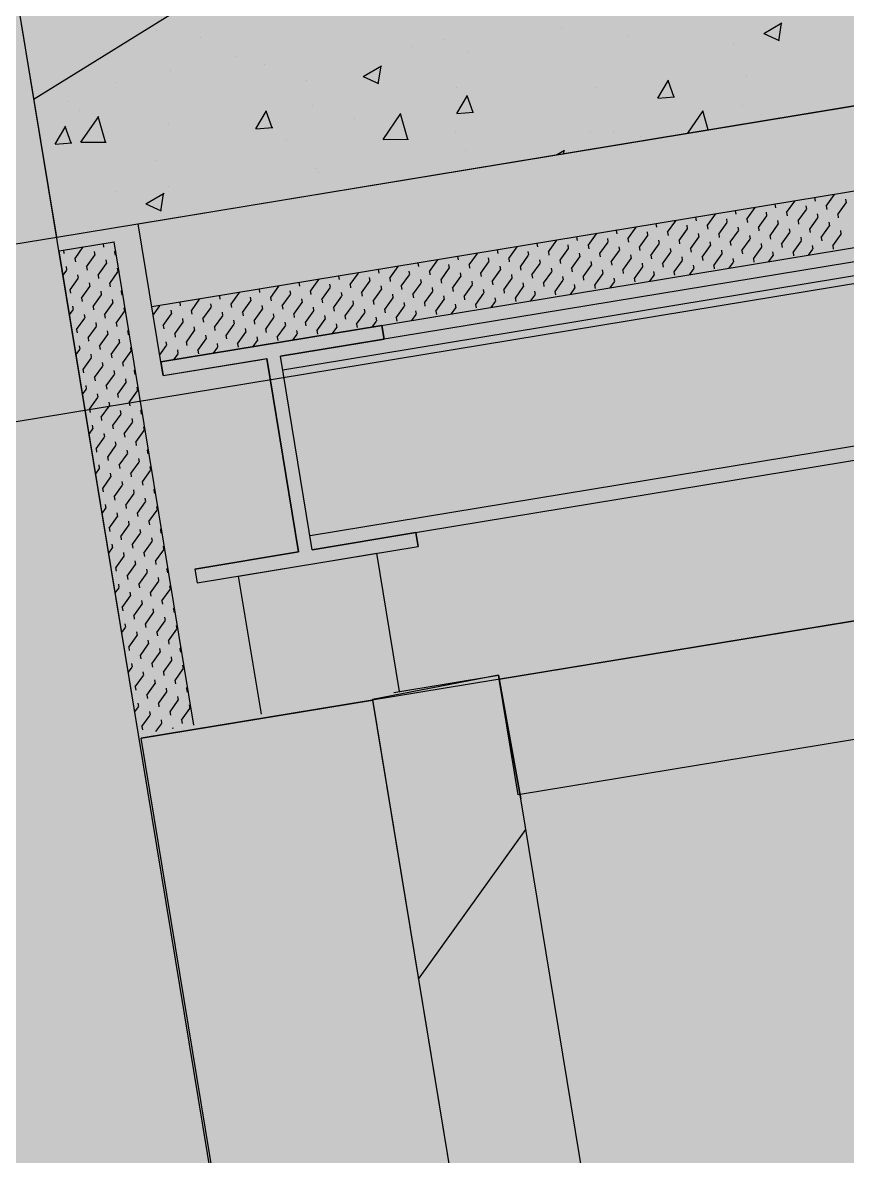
# Model space of a CAD drawing. Header units: millimetres. Extents: x 33240 to 33395, y 51607 to 51720.
# Drawn here: x 33276.2231 to 33276.5177, y 51687.3114 to 51687.7162 of the extents above; entities that cross this region are included whole.
import ezdxf

# ---------------------------------------------------------------- set-up
doc = ezdxf.new("R2010")
doc.units = ezdxf.units.MM
doc.header["$LTSCALE"] = 0.3
doc.header["$MEASUREMENT"] = 0
for name, color, linetype in [('07-REVT-SOL', 8, 'CONTINUOUS'), ('08-EQUI-MEUBLE-PROJ-01', 11, 'CONTINUOUS'), ('15-PLAF-TECHN-TEMPORAIRE', 113, 'CONTINUOUS')]:
    doc.layers.add(name, color=color, linetype=linetype)

msp = doc.modelspace()

# ---------------------------------------------------------------- hatches: boundary and pattern name
at = {"layer": '07-REVT-SOL'}
h = msp.add_hatch(dxfattribs=at)
h.set_pattern_fill('CROSS', color=30, style=0)
h.set_pattern_definition([(189.35057367, (57785.36794, 108093.83487), (-0.2060594638, -0.2872968802), [0.125, -0.375]), (279.35057367, (57785.29612, 108093.88639), (0.2872968802, -0.2060594638), [0.125, -0.375])])
edge = h.paths.add_edge_path()
edge.add_line((33283.37834, 51687.08222), (33282.64428, 51691.54015))
edge.add_line((33282.64428, 51691.54015), (33270.16237, 51689.48484))
edge.add_line((33270.16237, 51689.48484), (33272.72134, 51673.94416))
edge.add_line((33272.72134, 51673.94416), (33273.82317, 51674.12555))
edge.add_line((33273.82317, 51674.12555), (33273.45317, 51676.37256))
edge.add_line((33273.45317, 51676.37256), (33279.43924, 51677.35824))
edge.add_line((33279.43924, 51677.35824), (33280.44289, 51671.26305))
edge.add_line((33280.44289, 51671.26305), (33280.69327, 51669.7425))
edge.add_line((33280.69327, 51669.7425), (33287.18279, 51670.81109))
edge.add_arc((33295.49829, 51677.43212), 10.62947, 146.696325, 218.527795, ccw=False)
edge.add_line((33286.61448, 51683.26851), (33287.3226, 51684.32885))
edge.add_line((33287.3226, 51684.32885), (33288.3032, 51685.52771))
edge.add_line((33288.3032, 51685.52771), (33286.19868, 51687.54663))
edge.add_line((33286.19868, 51687.54663), (33283.37834, 51687.08222))

# ---------------------------------------------------------------- linework, layer by layer
at = {"layer": '08-EQUI-MEUBLE-PROJ-01', "ltscale": 0.8}
for p, q in [((33276.26454, 51687.46203), (33276.00987, 51689.00867)), ((33274.3112, 51687.32282), (33276.23529, 51687.63964)), ((33276.55997, 51687.63736), (33276.31522, 51687.59706)), ((33276.56079, 51687.63243), (33276.31603, 51687.59213)), ((33276.35222, 51687.60316), (33276.35141, 51687.60809)), ((33276.35141, 51687.60809), (33276.35222, 51687.60316)), ((33276.31522, 51687.59706), (33276.35222, 51687.60316)), ((33276.31522, 51687.59706), (33276.35222, 51687.60316)), ((33276.31522, 51687.59706), (33276.35222, 51687.60316)), ((33276.31522, 51687.59706), (33276.35222, 51687.60316)), ((33276.27329, 51687.59016), (33276.31029, 51687.59625)), ((33276.27329, 51687.59016), (33276.30782, 51687.59584)), ((33276.30782, 51687.59584), (33276.31029, 51687.59625)), ((33276.31029, 51687.59625), (33276.32166, 51687.52718)), ((33276.32166, 51687.52718), (33276.31029, 51687.59625)), ((33276.32659, 51687.52799), (33276.31522, 51687.59706)), ((33276.32659, 51687.52799), (33276.31522, 51687.59706)), ((33276.27247, 51687.59509), (33276.27329, 51687.59016)), ((33276.27329, 51687.59016), (33276.27247, 51687.59509)), ((33276.573, 51687.57363), (33276.32578, 51687.53293)), ((33276.57381, 51687.5687), (33276.32659, 51687.52799)), ((33276.75729, 51687.54166), (33276.26549, 51687.46068)), ((33276.39335, 51687.48173), (33276.75729, 51687.54166)), ((33276.3636, 51687.53409), (33276.32659, 51687.52799)), ((33276.32659, 51687.52799), (33276.3636, 51687.53409)), ((33276.36441, 51687.52915), (33276.3636, 51687.53409)), ((33276.3636, 51687.53409), (33276.36441, 51687.52915)), ((33276.32166, 51687.52718), (33276.28466, 51687.52109)), ((33276.28466, 51687.52109), (33276.32166, 51687.52718)), ((33276.28547, 51687.51615), (33276.36441, 51687.52915)), ((33276.28547, 51687.51615), (33276.36441, 51687.52915)), ((33276.30027, 51687.51859), (33276.34961, 51687.52671)), ((33276.35773, 51687.47738), (33276.34961, 51687.52671)), ((33276.28466, 51687.52109), (33276.28547, 51687.51615)), ((33276.28466, 51687.52109), (33276.28547, 51687.51615)), ((33276.3084, 51687.46926), (33276.30027, 51687.51859)), ((33276.76409, 51687.50032), (33276.40016, 51687.4404)), ((33276.39311, 51687.4832), (33276.34808, 51687.47456)), ((33276.35573, 51687.47705), (33276.39311, 51687.4832)), ((33276.40113, 51687.43903), (33276.39311, 51687.4832)), ((33276.39311, 51687.4832), (33276.40113, 51687.43903)), ((33276.40016, 51687.4404), (33276.39335, 51687.48173)), ((33276.34808, 51687.47456), (33276.59979, 51685.94593)), ((33276.34808, 51687.47456), (33276.59979, 51685.94593)), ((33276.26549, 51687.46068), (33276.34811, 51687.47428)), ((33276.34811, 51687.47428), (33276.59961, 51685.94692)), ((33276.51637, 51685.93263), (33276.26454, 51687.46203)), ((33276.51699, 51685.93331), (33276.26549, 51687.46068)), ((33276.64567, 51685.95392), (33276.40113, 51687.43903)), ((33276.40113, 51687.43903), (33276.40113, 51687.43903)), ((33276.36455, 51687.37459), (33276.40293, 51687.42811))]:
    msp.add_line(p, q, dxfattribs=at)
at = {"layer": '08-EQUI-MEUBLE-PROJ-01', "color": 8, "ltscale": 0.8}
for p, q in [((33276.22717, 51687.68898), (33276.33835, 51687.75796)), ((33276.23529, 51687.63964), (33276.85692, 51687.742)), ((33276.23529, 51687.63964), (33276.21904, 51687.73831)), ((33276.26435, 51687.64443), (33276.80333, 51687.73318)), ((33276.27092, 51687.7134), (33276.27092, 51687.7134)), ((33276.41553, 51687.71416), (33276.41553, 51687.71416)), ((33276.48793, 51687.7124), (33276.4944, 51687.71619)), ((33276.49323, 51687.70977), (33276.49424, 51687.71607)), ((33276.26922, 51687.61482), (33276.86179, 51687.7124)), ((33276.28647, 51687.71109), (33276.28647, 51687.71109)), ((33276.37345, 51687.71017), (33276.37345, 51687.71017)), ((33276.43916, 51687.7114), (33276.43916, 51687.7114)), ((33276.48793, 51687.7124), (33276.49338, 51687.7099)), ((33276.36249, 51687.70771), (33276.36249, 51687.70771)), ((33276.38251, 51687.70585), (33276.38251, 51687.70585)), ((33276.4772, 51687.70825), (33276.4772, 51687.70825)), ((33276.29939, 51687.70426), (33276.29939, 51687.70426)), ((33276.30945, 51687.70126), (33276.30945, 51687.70126)), ((33276.27605, 51687.69927), (33276.27605, 51687.69927)), ((33276.34482, 51687.69696), (33276.35129, 51687.70074)), ((33276.35012, 51687.69433), (33276.35114, 51687.70062)), ((33276.25642, 51687.69482), (33276.25642, 51687.69482)), ((33276.32465, 51687.69564), (33276.32465, 51687.69564)), ((33276.34482, 51687.69696), (33276.35028, 51687.69445)), ((33276.45004, 51687.68922), (33276.45386, 51687.69567)), ((33276.45587, 51687.68954), (33276.45371, 51687.69554)), ((33276.4818, 51687.69687), (33276.4818, 51687.69687)), ((33276.37819, 51687.69293), (33276.37819, 51687.69293)), ((33276.37825, 51687.68375), (33276.38207, 51687.69021)), ((33276.38408, 51687.68408), (33276.38192, 51687.69008)), ((33276.42768, 51687.69296), (33276.42768, 51687.69296)), ((33276.45004, 51687.68922), (33276.45602, 51687.68967)), ((33276.23949, 51687.68819), (33276.23949, 51687.68819)), ((33276.24347, 51687.68491), (33276.24347, 51687.68491)), ((33276.27247, 51687.59509), (33276.83544, 51687.68779)), ((33276.3266, 51687.68649), (33276.3266, 51687.68649)), ((33276.48033, 51687.6866), (33276.48033, 51687.6866)), ((33276.2439, 51687.67348), (33276.25027, 51687.68275)), ((33276.25274, 51687.67348), (33276.2501, 51687.68267)), ((33276.30645, 51687.67829), (33276.31028, 51687.68474)), ((33276.31228, 51687.67862), (33276.31012, 51687.68462)), ((33276.34163, 51687.68186), (33276.34163, 51687.68186)), ((33276.3519, 51687.67448), (33276.35827, 51687.68376)), ((33276.36073, 51687.67449), (33276.3581, 51687.68368)), ((33276.37825, 51687.68375), (33276.38423, 51687.68421)), ((33276.46077, 51687.67677), (33276.46626, 51687.68477)), ((33276.46802, 51687.67796), (33276.46609, 51687.68469)), ((33276.48725, 51687.6835), (33276.48725, 51687.6835)), ((33276.23466, 51687.67283), (33276.23848, 51687.67928)), ((33276.24049, 51687.67316), (33276.23833, 51687.67916)), ((33276.27513, 51687.68035), (33276.27513, 51687.68035)), ((33276.30645, 51687.67829), (33276.31244, 51687.67875)), ((33276.37765, 51687.67712), (33276.37765, 51687.67712)), ((33276.42588, 51687.67752), (33276.42588, 51687.67752)), ((33276.43421, 51687.67705), (33276.43421, 51687.67705)), ((33276.23466, 51687.67283), (33276.24064, 51687.67329)), ((33276.2439, 51687.67348), (33276.2529, 51687.67356)), ((33276.31747, 51687.67454), (33276.31747, 51687.67454)), ((33276.3519, 51687.67448), (33276.3609, 51687.67457)), ((33276.44377, 51687.67553), (33276.44377, 51687.67553)), ((33276.38117, 51687.6706), (33276.38117, 51687.6706)), ((33276.41389, 51687.66905), (33276.41673, 51687.67072)), ((33276.4164, 51687.66946), (33276.41658, 51687.67059)), ((33276.27068, 51687.66714), (33276.27068, 51687.66714)), ((33276.32814, 51687.66415), (33276.32814, 51687.66415)), ((33276.32885, 51687.6626), (33276.32885, 51687.6626)), ((33276.2751, 51687.6577), (33276.2751, 51687.6577)), ((33276.2565, 51687.65607), (33276.2565, 51687.65607)), ((33276.26716, 51687.65148), (33276.27363, 51687.65527)), ((33276.27245, 51687.64885), (33276.27347, 51687.65514)), ((33276.49909, 51687.65256), (33276.49907, 51687.65267)), ((33276.50609, 51687.65366), (33276.50623, 51687.65385)), ((33276.50639, 51687.65247), (33276.50618, 51687.65372)), ((33276.51022, 51687.6507), (33276.51318, 51687.65483)), ((33276.51327, 51687.65489), (33276.51325, 51687.65501)), ((33276.5174, 51687.65193), (33276.51719, 51687.65318)), ((33276.26716, 51687.65148), (33276.27261, 51687.64898)), ((33276.47774, 51687.64899), (33276.47787, 51687.64918)), ((33276.47803, 51687.6478), (33276.47782, 51687.64905)), ((33276.48186, 51687.64603), (33276.48482, 51687.65016)), ((33276.48491, 51687.65022), (33276.48489, 51687.65034)), ((33276.48904, 51687.64726), (33276.48884, 51687.64851)), ((33276.49191, 51687.65132), (33276.49205, 51687.65152)), ((33276.49221, 51687.65014), (33276.492, 51687.65139)), ((33276.49604, 51687.64836), (33276.499, 51687.65249)), ((33276.50017, 51687.6454), (33276.50313, 51687.64953)), ((33276.50322, 51687.6496), (33276.50301, 51687.65085)), ((33276.51051, 51687.64951), (33276.51031, 51687.65076)), ((33276.51435, 51687.64774), (33276.51731, 51687.65187)), ((33276.27247, 51687.59509), (33276.26435, 51687.64443)), ((33276.27934, 51687.64731), (33276.27934, 51687.64731)), ((33276.44938, 51687.64432), (33276.44952, 51687.64451)), ((33276.45351, 51687.64136), (33276.45647, 51687.64549)), ((33276.45656, 51687.64555), (33276.45654, 51687.64567)), ((33276.46356, 51687.64666), (33276.4637, 51687.64685)), ((33276.46385, 51687.64547), (33276.46365, 51687.64672)), ((33276.46769, 51687.64369), (33276.47065, 51687.64782)), ((33276.47074, 51687.64789), (33276.47072, 51687.648)), ((33276.47181, 51687.64073), (33276.47478, 51687.64486)), ((33276.47486, 51687.64493), (33276.47466, 51687.64618)), ((33276.48216, 51687.64484), (33276.48195, 51687.64609)), ((33276.48599, 51687.64307), (33276.48895, 51687.6472)), ((33276.49317, 51687.6443), (33276.49296, 51687.64555)), ((33276.49634, 51687.64717), (33276.49613, 51687.64843)), ((33276.50046, 51687.64421), (33276.50026, 51687.64547)), ((33276.5043, 51687.64244), (33276.50726, 51687.64657)), ((33276.50735, 51687.64663), (33276.50714, 51687.64789)), ((33276.51147, 51687.64367), (33276.51127, 51687.64493)), ((33276.51464, 51687.64655), (33276.51444, 51687.6478)), ((33276.42515, 51687.63669), (33276.42811, 51687.64082)), ((33276.4282, 51687.64088), (33276.42818, 51687.641)), ((33276.4352, 51687.64199), (33276.43534, 51687.64218)), ((33276.4355, 51687.6408), (33276.43529, 51687.64205)), ((33276.43933, 51687.63903), (33276.44229, 51687.64315)), ((33276.44238, 51687.64322), (33276.44236, 51687.64333)), ((33276.44651, 51687.64026), (33276.4463, 51687.64151)), ((33276.44968, 51687.64313), (33276.44947, 51687.64439)), ((33276.4538, 51687.64017), (33276.4536, 51687.64142)), ((33276.45764, 51687.6384), (33276.4606, 51687.64253)), ((33276.46069, 51687.64259), (33276.46048, 51687.64384)), ((33276.46481, 51687.63963), (33276.46461, 51687.64088)), ((33276.46798, 51687.64251), (33276.46778, 51687.64376)), ((33276.47211, 51687.63954), (33276.4719, 51687.6408)), ((33276.47594, 51687.63777), (33276.4789, 51687.6419)), ((33276.47899, 51687.64197), (33276.47879, 51687.64322)), ((33276.48629, 51687.64188), (33276.48608, 51687.64313)), ((33276.49012, 51687.64011), (33276.49308, 51687.64424)), ((33276.49425, 51687.63715), (33276.49721, 51687.64128)), ((33276.4973, 51687.64134), (33276.49709, 51687.64259)), ((33276.50459, 51687.64125), (33276.50439, 51687.64251)), ((33276.50843, 51687.63948), (33276.51139, 51687.64361)), ((33276.51255, 51687.63652), (33276.51551, 51687.64065)), ((33276.5156, 51687.64071), (33276.5154, 51687.64197)), ((33276.2361, 51687.63471), (33276.25584, 51687.63796)), ((33276.25186, 51687.63728), (33276.25188, 51687.63731)), ((33276.25216, 51687.63609), (33276.25195, 51687.63732)), ((33276.28427, 51687.46528), (33276.25584, 51687.63796)), ((33276.28427, 51687.46528), (33276.25584, 51687.63796)), ((33276.39985, 51687.63621), (33276.39983, 51687.63633)), ((33276.40685, 51687.63732), (33276.40699, 51687.63751)), ((33276.40714, 51687.63613), (33276.40694, 51687.63738)), ((33276.41098, 51687.63436), (33276.41394, 51687.63848)), ((33276.41403, 51687.63855), (33276.41401, 51687.63867)), ((33276.41815, 51687.63559), (33276.41795, 51687.63684)), ((33276.42103, 51687.63965), (33276.42116, 51687.63984)), ((33276.42132, 51687.63846), (33276.42111, 51687.63972)), ((33276.42545, 51687.6355), (33276.42524, 51687.63676)), ((33276.42928, 51687.63373), (33276.43224, 51687.63786)), ((33276.43233, 51687.63792), (33276.43213, 51687.63918)), ((33276.43963, 51687.63784), (33276.43942, 51687.63909)), ((33276.44346, 51687.63607), (33276.44642, 51687.64019)), ((33276.44759, 51687.6331), (33276.45055, 51687.63723)), ((33276.45064, 51687.6373), (33276.45043, 51687.63855)), ((33276.45793, 51687.63721), (33276.45773, 51687.63846)), ((33276.46176, 51687.63544), (33276.46473, 51687.63957)), ((33276.46589, 51687.63248), (33276.46885, 51687.63661)), ((33276.46894, 51687.63667), (33276.46874, 51687.63792)), ((33276.47624, 51687.63658), (33276.47603, 51687.63784)), ((33276.48007, 51687.63481), (33276.48303, 51687.63894)), ((33276.48312, 51687.639), (33276.48291, 51687.64026)), ((33276.48725, 51687.63604), (33276.48704, 51687.6373)), ((33276.49041, 51687.63892), (33276.49021, 51687.64017)), ((33276.49454, 51687.63596), (33276.49434, 51687.63721)), ((33276.49838, 51687.63419), (33276.50134, 51687.63831)), ((33276.50143, 51687.63838), (33276.50122, 51687.63963)), ((33276.50555, 51687.63542), (33276.50535, 51687.63667)), ((33276.50872, 51687.63829), (33276.50851, 51687.63955)), ((33276.51285, 51687.63533), (33276.51264, 51687.63658)), ((33276.26454, 51687.46203), (33276.2361, 51687.63471)), ((33276.23769, 51687.63495), (33276.2377, 51687.63497)), ((33276.23798, 51687.63376), (33276.23778, 51687.63498)), ((33276.24181, 51687.63199), (33276.24477, 51687.63611)), ((33276.24594, 51687.62902), (33276.2489, 51687.63315)), ((33276.24899, 51687.63322), (33276.24878, 51687.63447)), ((33276.25599, 51687.63432), (33276.25635, 51687.63483)), ((33276.25628, 51687.63313), (33276.25608, 51687.63438)), ((33276.37849, 51687.63265), (33276.37863, 51687.63284)), ((33276.37879, 51687.63146), (33276.37858, 51687.63271)), ((33276.38262, 51687.62969), (33276.38558, 51687.63382)), ((33276.38567, 51687.63388), (33276.38565, 51687.634)), ((33276.39267, 51687.63498), (33276.39281, 51687.63517)), ((33276.39297, 51687.63379), (33276.39276, 51687.63505)), ((33276.3968, 51687.63202), (33276.39976, 51687.63615)), ((33276.40093, 51687.62906), (33276.40389, 51687.63319)), ((33276.40398, 51687.63325), (33276.40377, 51687.63451)), ((33276.41127, 51687.63317), (33276.41107, 51687.63442)), ((33276.4151, 51687.6314), (33276.41807, 51687.63552)), ((33276.41923, 51687.62844), (33276.42219, 51687.63256)), ((33276.42228, 51687.63263), (33276.42208, 51687.63388)), ((33276.42958, 51687.63254), (33276.42937, 51687.63379)), ((33276.43341, 51687.63077), (33276.43637, 51687.6349)), ((33276.43646, 51687.63496), (33276.43625, 51687.63621)), ((33276.44059, 51687.632), (33276.44038, 51687.63325)), ((33276.44375, 51687.63488), (33276.44355, 51687.63613)), ((33276.44788, 51687.63192), (33276.44768, 51687.63317)), ((33276.45172, 51687.63014), (33276.45468, 51687.63427)), ((33276.45476, 51687.63434), (33276.45456, 51687.63559)), ((33276.45889, 51687.63137), (33276.45869, 51687.63263)), ((33276.46206, 51687.63425), (33276.46185, 51687.6355)), ((33276.46619, 51687.63129), (33276.46598, 51687.63254)), ((33276.47002, 51687.62952), (33276.47298, 51687.63365)), ((33276.47307, 51687.63371), (33276.47286, 51687.63496)), ((33276.48037, 51687.63362), (33276.48016, 51687.63488)), ((33276.4842, 51687.63185), (33276.48716, 51687.63598)), ((33276.48974, 51687.63087), (33276.49129, 51687.63302)), ((33276.49138, 51687.63308), (33276.49117, 51687.63434)), ((33276.49867, 51687.633), (33276.49846, 51687.63425)), ((33276.50392, 51687.6332), (33276.50546, 51687.63535)), ((33276.23894, 51687.62792), (33276.23873, 51687.62917)), ((33276.24211, 51687.6308), (33276.2419, 51687.63205)), ((33276.24624, 51687.62784), (33276.24603, 51687.62909)), ((33276.25007, 51687.62606), (33276.25303, 51687.63019)), ((33276.25312, 51687.63026), (33276.25291, 51687.63151)), ((33276.25725, 51687.62729), (33276.25704, 51687.62855)), ((33276.35427, 51687.62502), (33276.35723, 51687.62915)), ((33276.35732, 51687.62921), (33276.3573, 51687.62933)), ((33276.36432, 51687.63031), (33276.36445, 51687.63051)), ((33276.36461, 51687.62912), (33276.3644, 51687.63038)), ((33276.36844, 51687.62735), (33276.3714, 51687.63148)), ((33276.37149, 51687.63155), (33276.37147, 51687.63166)), ((33276.37257, 51687.62439), (33276.37553, 51687.62852)), ((33276.37562, 51687.62858), (33276.37542, 51687.62984)), ((33276.38292, 51687.6285), (33276.38271, 51687.62975)), ((33276.38675, 51687.62673), (33276.38971, 51687.63086)), ((33276.3898, 51687.63092), (33276.38959, 51687.63217)), ((33276.39393, 51687.62796), (33276.39372, 51687.62921)), ((33276.39709, 51687.63083), (33276.39689, 51687.63209)), ((33276.40122, 51687.62787), (33276.40102, 51687.62913)), ((33276.40505, 51687.6261), (33276.40802, 51687.63023)), ((33276.4081, 51687.63029), (33276.4079, 51687.63155)), ((33276.41223, 51687.62733), (33276.41203, 51687.62859)), ((33276.4154, 51687.63021), (33276.41519, 51687.63146)), ((33276.41953, 51687.62725), (33276.41932, 51687.6285)), ((33276.42336, 51687.62547), (33276.42632, 51687.6296)), ((33276.42641, 51687.62967), (33276.4262, 51687.63092)), ((33276.4337, 51687.62958), (33276.4335, 51687.63083)), ((33276.43754, 51687.62781), (33276.4405, 51687.63194)), ((33276.44167, 51687.62485), (33276.44463, 51687.62898)), ((33276.44472, 51687.62904), (33276.44451, 51687.63029)), ((33276.45201, 51687.62895), (33276.4518, 51687.63021)), ((33276.45584, 51687.62718), (33276.4588, 51687.63131)), ((33276.46139, 51687.6262), (33276.46293, 51687.62835)), ((33276.46302, 51687.62841), (33276.46281, 51687.62967)), ((33276.47032, 51687.62833), (33276.47011, 51687.62958)), ((33276.47557, 51687.62853), (33276.47711, 51687.63068)), ((33276.4772, 51687.63075), (33276.47699, 51687.632)), ((33276.48449, 51687.63066), (33276.48429, 51687.63192)), ((33276.23753, 51687.62602), (33276.23885, 51687.62786)), ((33276.24002, 51687.62077), (33276.24298, 51687.6249)), ((33276.24307, 51687.62496), (33276.24286, 51687.62621)), ((33276.25036, 51687.62487), (33276.25016, 51687.62613)), ((33276.2542, 51687.6231), (33276.25716, 51687.62723)), ((33276.32591, 51687.62035), (33276.32887, 51687.62448)), ((33276.32896, 51687.62454), (33276.32894, 51687.62466)), ((33276.33596, 51687.62564), (33276.3361, 51687.62584)), ((33276.33626, 51687.62446), (33276.33605, 51687.62571)), ((33276.34009, 51687.62268), (33276.34305, 51687.62681)), ((33276.34314, 51687.62688), (33276.34312, 51687.62699)), ((33276.34727, 51687.62392), (33276.34706, 51687.62517)), ((33276.35014, 51687.62798), (33276.35028, 51687.62817)), ((33276.35043, 51687.62679), (33276.35023, 51687.62804)), ((33276.35456, 51687.62383), (33276.35436, 51687.62508)), ((33276.35839, 51687.62206), (33276.36136, 51687.62619)), ((33276.36144, 51687.62625), (33276.36124, 51687.6275)), ((33276.36557, 51687.62329), (33276.36537, 51687.62454)), ((33276.36874, 51687.62616), (33276.36853, 51687.62742)), ((33276.37287, 51687.6232), (33276.37266, 51687.62446)), ((33276.3767, 51687.62143), (33276.37966, 51687.62556)), ((33276.37975, 51687.62562), (33276.37954, 51687.62688)), ((33276.38704, 51687.62554), (33276.38684, 51687.62679)), ((33276.39088, 51687.62377), (33276.39384, 51687.62789)), ((33276.39501, 51687.62081), (33276.39797, 51687.62493)), ((33276.39805, 51687.625), (33276.39785, 51687.62625)), ((33276.40535, 51687.62491), (33276.40514, 51687.62616)), ((33276.40918, 51687.62314), (33276.41214, 51687.62727)), ((33276.41331, 51687.62018), (33276.41627, 51687.62431)), ((33276.41636, 51687.62437), (33276.41615, 51687.62562)), ((33276.42366, 51687.62429), (33276.42345, 51687.62554)), ((33276.42749, 51687.62251), (33276.43045, 51687.62664)), ((33276.43054, 51687.62671), (33276.43033, 51687.62796)), ((33276.43467, 51687.62375), (33276.43446, 51687.625)), ((33276.43783, 51687.62662), (33276.43763, 51687.62787)), ((33276.44196, 51687.62366), (33276.44175, 51687.62491)), ((33276.44721, 51687.62386), (33276.44875, 51687.62602)), ((33276.44884, 51687.62608), (33276.44864, 51687.62733)), ((33276.45614, 51687.62599), (33276.45593, 51687.62725)), ((33276.24031, 51687.61958), (33276.24011, 51687.62083)), ((33276.24415, 51687.61781), (33276.24711, 51687.62194)), ((33276.2472, 51687.622), (33276.24699, 51687.62325)), ((33276.25132, 51687.61904), (33276.25112, 51687.62029)), ((33276.25449, 51687.62191), (33276.25428, 51687.62317)), ((33276.25833, 51687.62014), (33276.25869, 51687.62065)), ((33276.25862, 51687.61895), (33276.25841, 51687.62021)), ((33276.30761, 51687.62098), (33276.30774, 51687.62117)), ((33276.3079, 51687.61979), (33276.30769, 51687.62104)), ((33276.31173, 51687.61802), (33276.31469, 51687.62214)), ((33276.31478, 51687.62221), (33276.31476, 51687.62232)), ((33276.31891, 51687.61925), (33276.31871, 51687.6205)), ((33276.32178, 51687.62331), (33276.32192, 51687.6235)), ((33276.32208, 51687.62212), (33276.32187, 51687.62337)), ((33276.32621, 51687.61916), (33276.326, 51687.62041)), ((33276.33004, 51687.61739), (33276.333, 51687.62152)), ((33276.33309, 51687.62158), (33276.33288, 51687.62283)), ((33276.34038, 51687.6215), (33276.34018, 51687.62275)), ((33276.34422, 51687.61972), (33276.34718, 51687.62385)), ((33276.34834, 51687.61676), (33276.35131, 51687.62089)), ((33276.35139, 51687.62095), (33276.35119, 51687.62221)), ((33276.35869, 51687.62087), (33276.35848, 51687.62212)), ((33276.36252, 51687.6191), (33276.36548, 51687.62323)), ((33276.36665, 51687.61614), (33276.36961, 51687.62026)), ((33276.3697, 51687.62033), (33276.36949, 51687.62158)), ((33276.37699, 51687.62024), (33276.37679, 51687.6215)), ((33276.38083, 51687.61847), (33276.38379, 51687.6226)), ((33276.38388, 51687.62266), (33276.38367, 51687.62392)), ((33276.38801, 51687.6197), (33276.3878, 51687.62096)), ((33276.39117, 51687.62258), (33276.39097, 51687.62383)), ((33276.3953, 51687.61962), (33276.39509, 51687.62087)), ((33276.39913, 51687.61784), (33276.40209, 51687.62197)), ((33276.40218, 51687.62204), (33276.40198, 51687.62329)), ((33276.40631, 51687.61908), (33276.4061, 51687.62033)), ((33276.40948, 51687.62195), (33276.40927, 51687.6232)), ((33276.41361, 51687.61899), (33276.4134, 51687.62024)), ((33276.41886, 51687.61919), (33276.4204, 51687.62135)), ((33276.42049, 51687.62141), (33276.42028, 51687.62266)), ((33276.42778, 51687.62132), (33276.42758, 51687.62258)), ((33276.43303, 51687.62153), (33276.43458, 51687.62368)), ((33276.24444, 51687.61662), (33276.24424, 51687.61787)), ((33276.24828, 51687.61485), (33276.25124, 51687.61897)), ((33276.25545, 51687.61608), (33276.25525, 51687.61733)), ((33276.27925, 51687.61631), (33276.27939, 51687.6165)), ((33276.27955, 51687.61512), (33276.27934, 51687.61637)), ((33276.28338, 51687.61335), (33276.28634, 51687.61747)), ((33276.28643, 51687.61754), (33276.28641, 51687.61765)), ((33276.29343, 51687.61864), (33276.29357, 51687.61883)), ((33276.29372, 51687.61745), (33276.29352, 51687.61871)), ((33276.29756, 51687.61568), (33276.30052, 51687.61981)), ((33276.30061, 51687.61987), (33276.30059, 51687.61999)), ((33276.30168, 51687.61272), (33276.30465, 51687.61685)), ((33276.30473, 51687.61691), (33276.30453, 51687.61817)), ((33276.31203, 51687.61683), (33276.31182, 51687.61808)), ((33276.31586, 51687.61505), (33276.31882, 51687.61918)), ((33276.31999, 51687.61209), (33276.32295, 51687.61622)), ((33276.32304, 51687.61629), (33276.32283, 51687.61754)), ((33276.33033, 51687.6162), (33276.33013, 51687.61745)), ((33276.33417, 51687.61443), (33276.33713, 51687.61856)), ((33276.33722, 51687.61862), (33276.33701, 51687.61987)), ((33276.34134, 51687.61566), (33276.34114, 51687.61691)), ((33276.34451, 51687.61853), (33276.34431, 51687.61979)), ((33276.34864, 51687.61557), (33276.34843, 51687.61683)), ((33276.35247, 51687.6138), (33276.35543, 51687.61793)), ((33276.35552, 51687.61799), (33276.35532, 51687.61925)), ((33276.35965, 51687.61503), (33276.35944, 51687.61629)), ((33276.36282, 51687.61791), (33276.36261, 51687.61916)), ((33276.36695, 51687.61495), (33276.36674, 51687.6162)), ((33276.37078, 51687.61318), (33276.37374, 51687.6173)), ((33276.37383, 51687.61737), (33276.37362, 51687.61862)), ((33276.38112, 51687.61728), (33276.38092, 51687.61854)), ((33276.38496, 51687.61551), (33276.38792, 51687.61964)), ((33276.3905, 51687.61453), (33276.39204, 51687.61668)), ((33276.39213, 51687.61674), (33276.39193, 51687.61799)), ((33276.39943, 51687.61666), (33276.39922, 51687.61791)), ((33276.40468, 51687.61686), (33276.40622, 51687.61901)), ((33276.23987, 51687.61184), (33276.24119, 51687.61368)), ((33276.24127, 51687.61374), (33276.24107, 51687.615)), ((33276.2454, 51687.61078), (33276.2452, 51687.61204)), ((33276.24857, 51687.61366), (33276.24836, 51687.61491)), ((33276.2524, 51687.61189), (33276.25536, 51687.61601)), ((33276.25653, 51687.60893), (33276.25949, 51687.61305)), ((33276.25958, 51687.61312), (33276.25937, 51687.61437)), ((33276.26973, 51687.61175), (33276.27216, 51687.61514)), ((33276.27225, 51687.6152), (33276.27223, 51687.61532)), ((33276.27333, 51687.60805), (33276.27629, 51687.61218)), ((33276.27638, 51687.61224), (33276.27617, 51687.6135)), ((33276.28367, 51687.61216), (33276.28347, 51687.61341)), ((33276.28751, 51687.61039), (33276.29047, 51687.61451)), ((33276.29056, 51687.61458), (33276.29035, 51687.61583)), ((33276.29468, 51687.61162), (33276.29448, 51687.61287)), ((33276.29785, 51687.61449), (33276.29765, 51687.61574)), ((33276.30198, 51687.61153), (33276.30177, 51687.61278)), ((33276.30581, 51687.60976), (33276.30877, 51687.61389)), ((33276.30886, 51687.61395), (33276.30866, 51687.6152)), ((33276.31299, 51687.61099), (33276.31278, 51687.61224)), ((33276.31616, 51687.61387), (33276.31595, 51687.61512)), ((33276.32028, 51687.6109), (33276.32008, 51687.61216)), ((33276.32412, 51687.60913), (33276.32708, 51687.61326)), ((33276.32717, 51687.61332), (33276.32696, 51687.61458)), ((33276.33446, 51687.61324), (33276.33426, 51687.61449)), ((33276.3383, 51687.61147), (33276.34126, 51687.6156)), ((33276.34242, 51687.60851), (33276.34538, 51687.61263)), ((33276.34547, 51687.6127), (33276.34527, 51687.61395)), ((33276.35277, 51687.61261), (33276.35256, 51687.61387)), ((33276.3566, 51687.61084), (33276.35956, 51687.61497)), ((33276.36378, 51687.61207), (33276.36357, 51687.61333)), ((33276.37107, 51687.61199), (33276.37087, 51687.61324)), ((33276.37632, 51687.61219), (33276.37787, 51687.61434)), ((33276.37796, 51687.61441), (33276.37775, 51687.61566)), ((33276.38525, 51687.61432), (33276.38504, 51687.61557)), ((33276.24235, 51687.60659), (33276.24531, 51687.61072)), ((33276.24953, 51687.60782), (33276.24932, 51687.60908)), ((33276.2527, 51687.6107), (33276.25249, 51687.61195)), ((33276.25683, 51687.60774), (33276.25662, 51687.60899)), ((33276.27247, 51687.59509), (33276.35141, 51687.60809)), ((33276.27247, 51687.59509), (33276.35141, 51687.60809)), ((33276.35141, 51687.60809), (33276.27247, 51687.59509)), ((33276.27247, 51687.59509), (33276.35141, 51687.60809)), ((33276.27362, 51687.60686), (33276.27342, 51687.60811)), ((33276.27746, 51687.60509), (33276.28042, 51687.60922)), ((33276.28051, 51687.60928), (33276.2803, 51687.61054)), ((33276.2878, 51687.6092), (33276.2876, 51687.61045)), ((33276.29163, 51687.60742), (33276.2946, 51687.61155)), ((33276.29576, 51687.60446), (33276.29872, 51687.60859)), ((33276.29881, 51687.60866), (33276.29861, 51687.60991)), ((33276.30611, 51687.60857), (33276.3059, 51687.60982)), ((33276.30994, 51687.6068), (33276.3129, 51687.61093)), ((33276.31712, 51687.60803), (33276.31691, 51687.60928)), ((33276.32441, 51687.60794), (33276.32421, 51687.6092)), ((33276.32825, 51687.60617), (33276.33121, 51687.6103)), ((33276.3313, 51687.61036), (33276.33109, 51687.61162)), ((33276.33542, 51687.6074), (33276.33522, 51687.60866)), ((33276.33859, 51687.61028), (33276.33838, 51687.61153)), ((33276.34272, 51687.60732), (33276.34251, 51687.60857)), ((33276.34797, 51687.60752), (33276.34951, 51687.60967)), ((33276.3496, 51687.60974), (33276.34939, 51687.61099)), ((33276.3569, 51687.60965), (33276.35669, 51687.61091)), ((33276.36215, 51687.60986), (33276.36369, 51687.61201)), ((33276.24265, 51687.6054), (33276.24244, 51687.60665)), ((33276.24648, 51687.60363), (33276.24944, 51687.60776)), ((33276.25061, 51687.60067), (33276.25357, 51687.6048)), ((33276.25366, 51687.60486), (33276.25345, 51687.60611)), ((33276.26066, 51687.60596), (33276.26102, 51687.60647)), ((33276.26095, 51687.60478), (33276.26075, 51687.60603)), ((33276.27775, 51687.6039), (33276.27755, 51687.60515)), ((33276.28159, 51687.60213), (33276.28455, 51687.60626)), ((33276.28463, 51687.60632), (33276.28443, 51687.60757)), ((33276.28876, 51687.60336), (33276.28856, 51687.60461)), ((33276.29193, 51687.60624), (33276.29172, 51687.60749)), ((33276.29606, 51687.60327), (33276.29585, 51687.60453)), ((33276.29989, 51687.6015), (33276.30285, 51687.60563)), ((33276.30294, 51687.6057), (33276.30273, 51687.60695)), ((33276.30707, 51687.60273), (33276.30686, 51687.60399)), ((33276.31024, 51687.60561), (33276.31003, 51687.60686)), ((33276.31407, 51687.60384), (33276.31703, 51687.60797)), ((33276.31961, 51687.60285), (33276.32116, 51687.605)), ((33276.32125, 51687.60507), (33276.32104, 51687.60632)), ((33276.32854, 51687.60498), (33276.32833, 51687.60624)), ((33276.33379, 51687.60519), (33276.33533, 51687.60734)), ((33276.24361, 51687.59957), (33276.2434, 51687.60082)), ((33276.24678, 51687.60244), (33276.24657, 51687.60369)), ((33276.2509, 51687.59948), (33276.2507, 51687.60073)), ((33276.25474, 51687.59771), (33276.2577, 51687.60184)), ((33276.25779, 51687.6019), (33276.25758, 51687.60315)), ((33276.26191, 51687.59894), (33276.26171, 51687.60019)), ((33276.27207, 51687.59757), (33276.2745, 51687.60096)), ((33276.27459, 51687.60103), (33276.27438, 51687.60228)), ((33276.28188, 51687.60094), (33276.28167, 51687.60219)), ((33276.28571, 51687.59917), (33276.28867, 51687.6033)), ((33276.29126, 51687.59818), (33276.2928, 51687.60034)), ((33276.29289, 51687.6004), (33276.29268, 51687.60165)), ((33276.30019, 51687.60031), (33276.29998, 51687.60157)), ((33276.30544, 51687.60052), (33276.30698, 51687.60267)), ((33276.31436, 51687.60265), (33276.31416, 51687.6039)), ((33276.2422, 51687.59766), (33276.24352, 51687.5995)), ((33276.24469, 51687.59241), (33276.24765, 51687.59654)), ((33276.24774, 51687.59661), (33276.24753, 51687.59786)), ((33276.25503, 51687.59652), (33276.25483, 51687.59777)), ((33276.25887, 51687.59475), (33276.26183, 51687.59888)), ((33276.27708, 51687.59585), (33276.27862, 51687.598)), ((33276.27871, 51687.59807), (33276.27851, 51687.59932)), ((33276.28601, 51687.59798), (33276.2858, 51687.59923)), ((33276.24498, 51687.59122), (33276.24478, 51687.59248)), ((33276.24882, 51687.58945), (33276.25178, 51687.59358)), ((33276.25187, 51687.59364), (33276.25166, 51687.5949)), ((33276.25599, 51687.59068), (33276.25579, 51687.59194)), ((33276.25916, 51687.59356), (33276.25895, 51687.59481)), ((33276.26299, 51687.59179), (33276.26336, 51687.59229)), ((33276.26329, 51687.5906), (33276.26308, 51687.59185)), ((33276.24911, 51687.58826), (33276.2489, 51687.58952)), ((33276.25294, 51687.58649), (33276.25591, 51687.59062)), ((33276.26012, 51687.58772), (33276.25991, 51687.58898)), ((33276.24454, 51687.58349), (33276.24586, 51687.58532)), ((33276.24594, 51687.58539), (33276.24574, 51687.58664)), ((33276.25324, 51687.5853), (33276.25303, 51687.58656)), ((33276.25707, 51687.58353), (33276.26003, 51687.58766)), ((33276.2612, 51687.58057), (33276.26416, 51687.5847)), ((33276.26425, 51687.58476), (33276.26404, 51687.58602)), ((33276.24702, 51687.57824), (33276.24998, 51687.58236)), ((33276.25007, 51687.58243), (33276.24987, 51687.58368)), ((33276.2542, 51687.57947), (33276.25399, 51687.58072)), ((33276.25737, 51687.58234), (33276.25716, 51687.5836)), ((33276.26149, 51687.57938), (33276.26129, 51687.58063)), ((33276.24732, 51687.57705), (33276.24711, 51687.5783)), ((33276.25115, 51687.57528), (33276.25411, 51687.5794)), ((33276.25528, 51687.57231), (33276.25824, 51687.57644)), ((33276.25833, 51687.57651), (33276.25812, 51687.57776)), ((33276.26533, 51687.57761), (33276.26569, 51687.57812)), ((33276.26562, 51687.57642), (33276.26542, 51687.57767)), ((33276.24828, 51687.57121), (33276.24807, 51687.57246)), ((33276.25145, 51687.57409), (33276.25124, 51687.57534)), ((33276.25557, 51687.57113), (33276.25537, 51687.57238)), ((33276.25941, 51687.56935), (33276.26237, 51687.57348)), ((33276.26246, 51687.57355), (33276.26225, 51687.5748)), ((33276.26658, 51687.57058), (33276.26638, 51687.57184)), ((33276.24687, 51687.56931), (33276.24819, 51687.57115)), ((33276.24936, 51687.56406), (33276.25232, 51687.56819)), ((33276.25241, 51687.56825), (33276.2522, 51687.5695)), ((33276.2597, 51687.56816), (33276.25949, 51687.56942)), ((33276.26354, 51687.56639), (33276.2665, 51687.57052)), ((33276.24965, 51687.56287), (33276.24945, 51687.56412)), ((33276.25349, 51687.5611), (33276.25645, 51687.56523)), ((33276.25653, 51687.56529), (33276.25633, 51687.56654)), ((33276.26066, 51687.56233), (33276.26046, 51687.56358)), ((33276.26383, 51687.5652), (33276.26362, 51687.56646)), ((33276.26766, 51687.56343), (33276.26803, 51687.56394)), ((33276.26796, 51687.56224), (33276.26775, 51687.5635)), ((33276.25378, 51687.55991), (33276.25357, 51687.56116)), ((33276.25761, 51687.55814), (33276.26057, 51687.56226)), ((33276.26479, 51687.55937), (33276.26458, 51687.56062)), ((33276.24921, 51687.55513), (33276.25052, 51687.55697)), ((33276.25061, 51687.55703), (33276.25041, 51687.55829)), ((33276.25791, 51687.55695), (33276.2577, 51687.5582)), ((33276.26174, 51687.55518), (33276.2647, 51687.5593)), ((33276.26587, 51687.55222), (33276.26883, 51687.55634)), ((33276.26892, 51687.55641), (33276.26871, 51687.55766)), ((33276.25169, 51687.54988), (33276.25465, 51687.55401)), ((33276.25474, 51687.55407), (33276.25453, 51687.55533)), ((33276.25887, 51687.55111), (33276.25866, 51687.55237)), ((33276.26204, 51687.55399), (33276.26183, 51687.55524)), ((33276.26616, 51687.55103), (33276.26596, 51687.55228)), ((33276.25199, 51687.54869), (33276.25178, 51687.54994)), ((33276.25582, 51687.54692), (33276.25878, 51687.55105)), ((33276.25995, 51687.54396), (33276.26291, 51687.54809)), ((33276.263, 51687.54815), (33276.26279, 51687.5494)), ((33276.27, 51687.54925), (33276.27036, 51687.54976)), ((33276.27029, 51687.54807), (33276.27009, 51687.54932)), ((33276.25295, 51687.54286), (33276.25274, 51687.54411)), ((33276.25611, 51687.54573), (33276.25591, 51687.54698)), ((33276.26024, 51687.54277), (33276.26004, 51687.54402)), ((33276.26408, 51687.541), (33276.26704, 51687.54513)), ((33276.26712, 51687.54519), (33276.26692, 51687.54644)), ((33276.27125, 51687.54223), (33276.27105, 51687.54348)), ((33276.25154, 51687.54095), (33276.25286, 51687.54279)), ((33276.25403, 51687.5357), (33276.25699, 51687.53983)), ((33276.25708, 51687.5399), (33276.25687, 51687.54115)), ((33276.26437, 51687.53981), (33276.26416, 51687.54106)), ((33276.2682, 51687.53804), (33276.27116, 51687.54217)), ((33276.25432, 51687.53451), (33276.25411, 51687.53577)), ((33276.25815, 51687.53274), (33276.26112, 51687.53687)), ((33276.2612, 51687.53693), (33276.261, 51687.53819)), ((33276.26533, 51687.53397), (33276.26512, 51687.53523)), ((33276.2685, 51687.53685), (33276.26829, 51687.5381)), ((33276.27233, 51687.53508), (33276.27269, 51687.53558)), ((33276.27263, 51687.53389), (33276.27242, 51687.53514)), ((33276.25845, 51687.53155), (33276.25824, 51687.53281)), ((33276.26228, 51687.52978), (33276.26524, 51687.53391)), ((33276.26946, 51687.53101), (33276.26925, 51687.53227)), ((33276.25388, 51687.52678), (33276.25519, 51687.52861)), ((33276.25528, 51687.52868), (33276.25508, 51687.52993)), ((33276.26258, 51687.52859), (33276.26237, 51687.52985)), ((33276.26641, 51687.52682), (33276.26937, 51687.53095)), ((33276.27054, 51687.52386), (33276.2735, 51687.52799)), ((33276.27359, 51687.52805), (33276.27338, 51687.52931)), ((33276.25636, 51687.52153), (33276.25932, 51687.52565)), ((33276.25941, 51687.52572), (33276.2592, 51687.52697)), ((33276.26354, 51687.52276), (33276.26333, 51687.52401)), ((33276.2667, 51687.52563), (33276.2665, 51687.52689)), ((33276.27083, 51687.52267), (33276.27063, 51687.52392)), ((33276.25666, 51687.52034), (33276.25645, 51687.52159)), ((33276.26049, 51687.51857), (33276.26345, 51687.52269)), ((33276.26462, 51687.5156), (33276.26758, 51687.51973)), ((33276.26767, 51687.5198), (33276.26746, 51687.52105)), ((33276.27467, 51687.5209), (33276.27503, 51687.52141)), ((33276.27496, 51687.51971), (33276.27475, 51687.52096)), ((33276.25762, 51687.5145), (33276.25741, 51687.51575)), ((33276.26078, 51687.51738), (33276.26058, 51687.51863)), ((33276.26491, 51687.51442), (33276.2647, 51687.51567)), ((33276.26875, 51687.51264), (33276.27171, 51687.51677)), ((33276.27179, 51687.51684), (33276.27159, 51687.51809)), ((33276.27592, 51687.51387), (33276.27572, 51687.51513)), ((33276.25621, 51687.5126), (33276.25753, 51687.51444)), ((33276.26454, 51687.46203), (33276.25641, 51687.51137)), ((33276.2587, 51687.50735), (33276.26166, 51687.51148)), ((33276.26174, 51687.51154), (33276.26154, 51687.51279)), ((33276.26904, 51687.51145), (33276.26883, 51687.51271)), ((33276.27287, 51687.50968), (33276.27583, 51687.51381)), ((33276.25899, 51687.50616), (33276.25878, 51687.50741)), ((33276.26282, 51687.50439), (33276.26578, 51687.50852)), ((33276.26587, 51687.50858), (33276.26567, 51687.50983)), ((33276.27, 51687.50562), (33276.26979, 51687.50687)), ((33276.27317, 51687.50849), (33276.27296, 51687.50975)), ((33276.277, 51687.50672), (33276.27736, 51687.50723)), ((33276.2773, 51687.50553), (33276.27709, 51687.50679)), ((33276.26312, 51687.5032), (33276.26291, 51687.50445)), ((33276.26695, 51687.50143), (33276.26991, 51687.50556)), ((33276.27413, 51687.50266), (33276.27392, 51687.50391)), ((33276.25854, 51687.49842), (33276.25986, 51687.50026)), ((33276.25995, 51687.50032), (33276.25974, 51687.50158)), ((33276.26725, 51687.50024), (33276.26704, 51687.50149)), ((33276.27108, 51687.49847), (33276.27404, 51687.50259)), ((33276.27521, 51687.49551), (33276.27817, 51687.49963)), ((33276.27826, 51687.4997), (33276.27805, 51687.50095)), ((33276.26103, 51687.49317), (33276.26399, 51687.4973)), ((33276.26408, 51687.49736), (33276.26387, 51687.49862)), ((33276.26821, 51687.4944), (33276.268, 51687.49566)), ((33276.27137, 51687.49728), (33276.27117, 51687.49853)), ((33276.2755, 51687.49432), (33276.2753, 51687.49557)), ((33276.26132, 51687.49198), (33276.26112, 51687.49323)), ((33276.26516, 51687.49021), (33276.26812, 51687.49434)), ((33276.26929, 51687.48725), (33276.27225, 51687.49138)), ((33276.27233, 51687.49144), (33276.27213, 51687.49269)), ((33276.27934, 51687.49254), (33276.2797, 51687.49305)), ((33276.27963, 51687.49136), (33276.27942, 51687.49261)), ((33276.26229, 51687.48615), (33276.26208, 51687.4874)), ((33276.26545, 51687.48902), (33276.26525, 51687.49027)), ((33276.26958, 51687.48606), (33276.26937, 51687.48731)), ((33276.27341, 51687.48429), (33276.27637, 51687.48842)), ((33276.27646, 51687.48848), (33276.27626, 51687.48973)), ((33276.28059, 51687.48552), (33276.28038, 51687.48677)), ((33276.26088, 51687.48424), (33276.2622, 51687.48608)), ((33276.26336, 51687.47899), (33276.26633, 51687.48312)), ((33276.26641, 51687.48319), (33276.26621, 51687.48444)), ((33276.27371, 51687.4831), (33276.2735, 51687.48435)), ((33276.27754, 51687.48133), (33276.2805, 51687.48546)), ((33276.26366, 51687.4778), (33276.26345, 51687.47906)), ((33276.26749, 51687.47603), (33276.27045, 51687.48016)), ((33276.27054, 51687.48022), (33276.27033, 51687.48148)), ((33276.27467, 51687.47726), (33276.27446, 51687.47852)), ((33276.27784, 51687.48014), (33276.27763, 51687.48139)), ((33276.28167, 51687.47837), (33276.28203, 51687.47887)), ((33276.28196, 51687.47718), (33276.28176, 51687.47843)), ((33276.26779, 51687.47484), (33276.26758, 51687.4761)), ((33276.27162, 51687.47307), (33276.27458, 51687.4772)), ((33276.2788, 51687.4743), (33276.27859, 51687.47556)), ((33276.26321, 51687.47007), (33276.26453, 51687.4719)), ((33276.26462, 51687.47197), (33276.26441, 51687.47322)), ((33276.27191, 51687.47188), (33276.27171, 51687.47314)), ((33276.27575, 51687.47011), (33276.27871, 51687.47424)), ((33276.27988, 51687.46715), (33276.28284, 51687.47128)), ((33276.28293, 51687.47134), (33276.28272, 51687.4726)), ((33276.2657, 51687.46482), (33276.26866, 51687.46894)), ((33276.26875, 51687.46901), (33276.26854, 51687.47026)), ((33276.27288, 51687.46605), (33276.27267, 51687.4673)), ((33276.27604, 51687.46892), (33276.27584, 51687.47018)), ((33276.28017, 51687.46596), (33276.27996, 51687.46721)), ((33276.26599, 51687.46363), (33276.26579, 51687.46488)), ((33276.27068, 51687.46304), (33276.27279, 51687.46598)), ((33276.27684, 51687.46406), (33276.2768, 51687.46434))]:
    msp.add_line(p, q, dxfattribs=at)
at = {"layer": '15-PLAF-TECHN-TEMPORAIRE', "ltscale": 10}
msp.add_lwpolyline([(33277.0456, 51686.02725), (33275.40766, 51685.75755), (33275.13795, 51687.39549), (33276.77589, 51687.6652)], close=True, dxfattribs=at)

doc.saveas('drawing.dxf')
